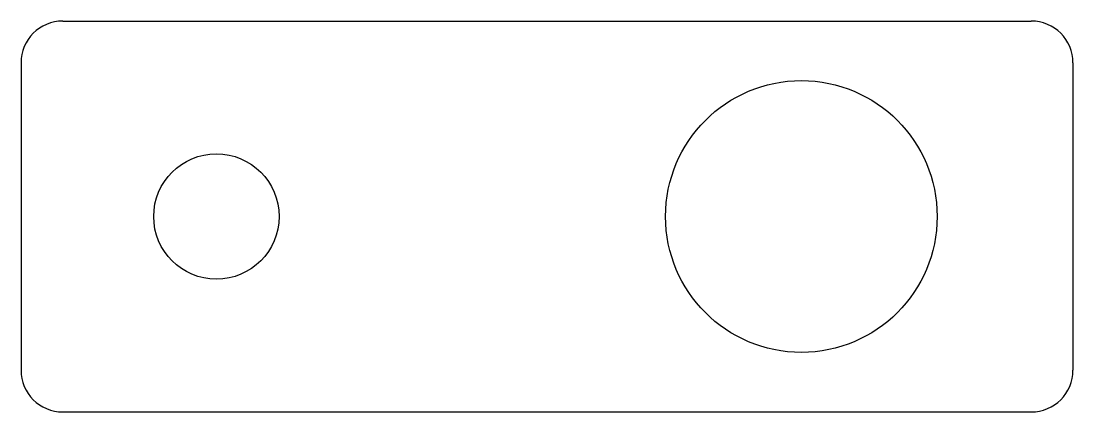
# Model space of a CAD drawing. Extents: x 0 to 50.4, y -9.3 to 9.3.
import ezdxf

# ---------------------------------------------------------------- set-up
doc = ezdxf.new("R2010")
doc.units = 0
doc.layers.add('Sketch', color=7, linetype='CONTINUOUS')

msp = doc.modelspace()

# ---------------------------------------------------------------- linework, layer by layer
at = {"layer": 'Sketch'}
for p, q in [((2, 9.35), (48.35, 9.35)), ((0, 7.35), (0, -7.35)), ((50.35, 7.35), (50.35, -7.35)), ((2, -9.35), (48.35, -9.35))]:
    msp.add_line(p, q, dxfattribs=at)
for centre, radius in [((37.35, 0), 6.5), ((9.35, 0), 3)]:
    msp.add_circle(centre, radius, dxfattribs=at)
for centre, start, end in [((2, 7.35), 90, 180), ((48.35, 7.35), 0, 90), ((2, -7.35), 180, -90), ((48.35, -7.35), -90, 0)]:
    msp.add_arc(centre, 2, start, end, dxfattribs=at)

doc.saveas('drawing.dxf')
